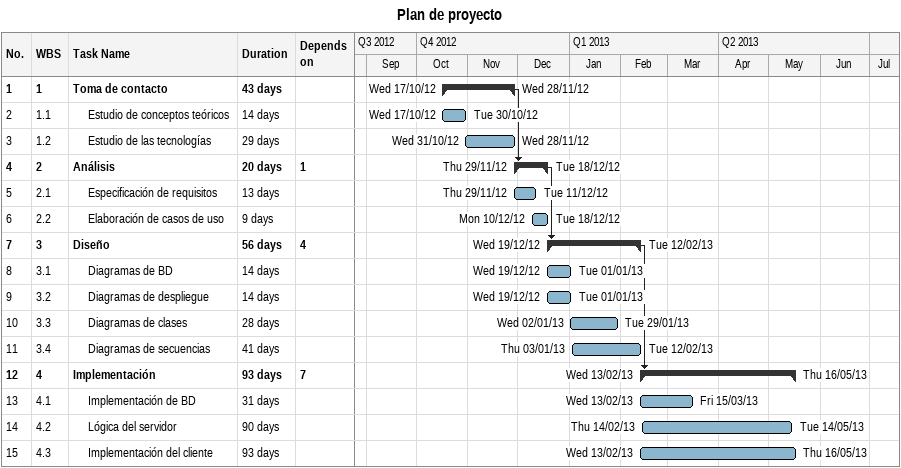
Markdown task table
Plan de proyecto

| ID | WBS | Task | Duration | Start | Finish | Predecessors |
|---|---|---|---|---|---|---|
| 1 | 1 | **Toma de contacto** | 43d | 2012-10-17 | 2012-11-28 |  |
| 2 | 1.1 | Estudio de conceptos teóricos | 14d | 2012-10-17 | 2012-10-30 |  |
| 3 | 1.2 | Estudio de las tecnologías | 29d | 2012-10-31 | 2012-11-28 |  |
| 4 | 2 | **Análisis** | 20d | 2012-11-29 | 2012-12-18 | 1 |
| 5 | 2.1 | Especificación de requisitos | 13d | 2012-11-29 | 2012-12-11 |  |
| 6 | 2.2 | Elaboración de casos de uso | 9d | 2012-12-10 | 2012-12-18 |  |
| 7 | 3 | **Diseño** | 56d | 2012-12-19 | 2013-02-12 | 4 |
| 8 | 3.1 | Diagramas de BD | 14d | 2012-12-19 | 2013-01-01 |  |
| 9 | 3.2 | Diagramas de despliegue | 14d | 2012-12-19 | 2013-01-01 |  |
| 10 | 3.3 | Diagramas de clases | 28d | 2013-01-02 | 2013-01-29 |  |
| 11 | 3.4 | Diagramas de secuencias | 41d | 2013-01-03 | 2013-02-12 |  |
| 12 | 4 | **Implementación** | 93d | 2013-02-13 | 2013-05-16 | 7 |
| 13 | 4.1 | Implementación de BD | 31d | 2013-02-13 | 2013-03-15 |  |
| 14 | 4.2 | Lógica del servidor | 90d | 2013-02-14 | 2013-05-14 |  |
| 15 | 4.3 | Implementación del cliente | 93d | 2013-02-13 | 2013-05-16 |  |
